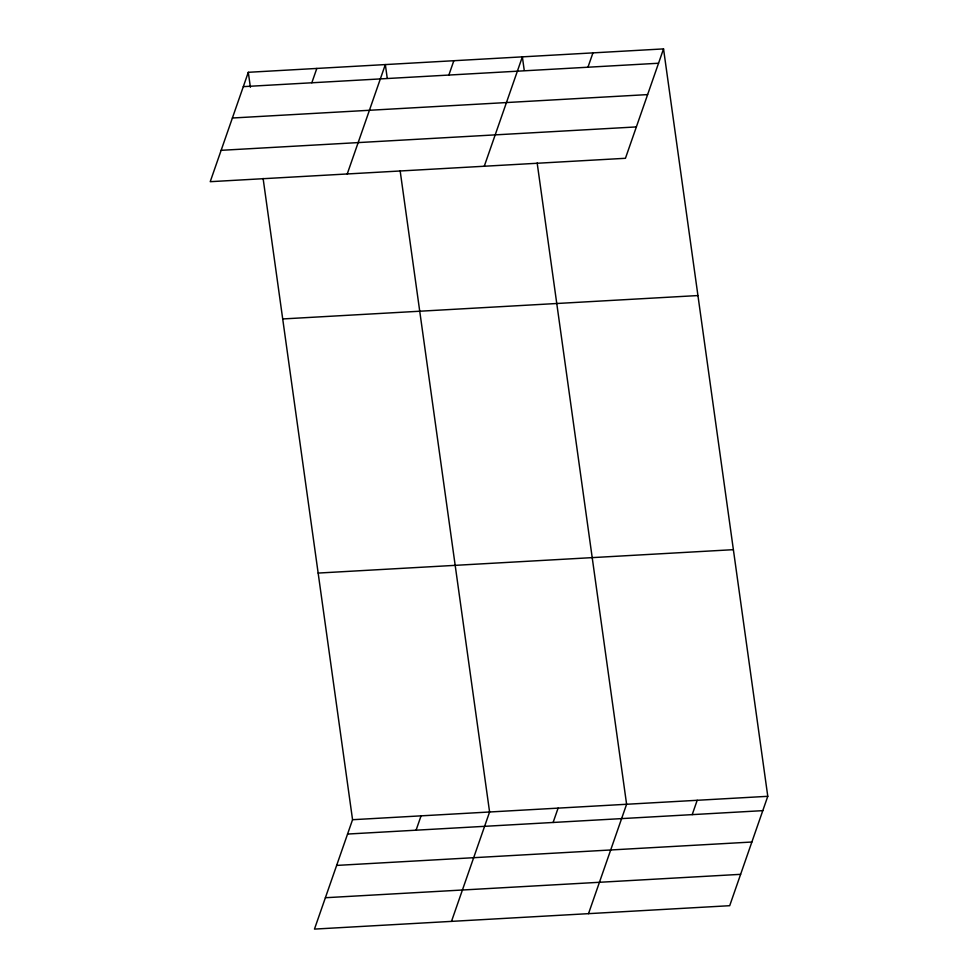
<?xml version="1.0" encoding="UTF-8"?>
<svg xmlns="http://www.w3.org/2000/svg" width="978" height="978" viewBox="0 0 978 978"><rect width="100%" height="100%" fill="white"/><g stroke="black" fill="none" stroke-linecap="round" stroke-linejoin="round"><path stroke-width="1.47" d="M248.302 72.299L210.221 181.688L625.443 158.289L663.536 48.9L248.302 72.299L250.392 87.25M311.823 82.775L316.823 68.436M347.239 173.962L385.332 64.585L387.215 78.032M448.853 75.049L453.841 60.722M484.269 166.236L522.362 56.858L524.232 70.306M587.949 67.213L592.949 52.873M263.106 178.436L352.557 819.711L314.464 929.1L729.698 905.701L767.779 796.312L663.536 48.9M416.078 830.188L421.066 815.86M451.494 921.374L489.587 811.997L400.136 170.71M553.108 822.474L558.096 808.134M588.511 913.66L626.605 804.271L537.166 162.984M692.204 814.625L697.192 800.297M243.314 86.639L658.549 63.24M232.397 118.008L647.619 94.597M221.138 150.319L636.372 126.92M282.703 318.95L697.937 295.552M318.156 573.071L733.378 549.673M352.557 819.711L767.779 796.312M347.569 834.051L762.791 810.652M336.64 865.42L751.874 842.021M325.393 897.731L740.615 874.332"/></g></svg>
